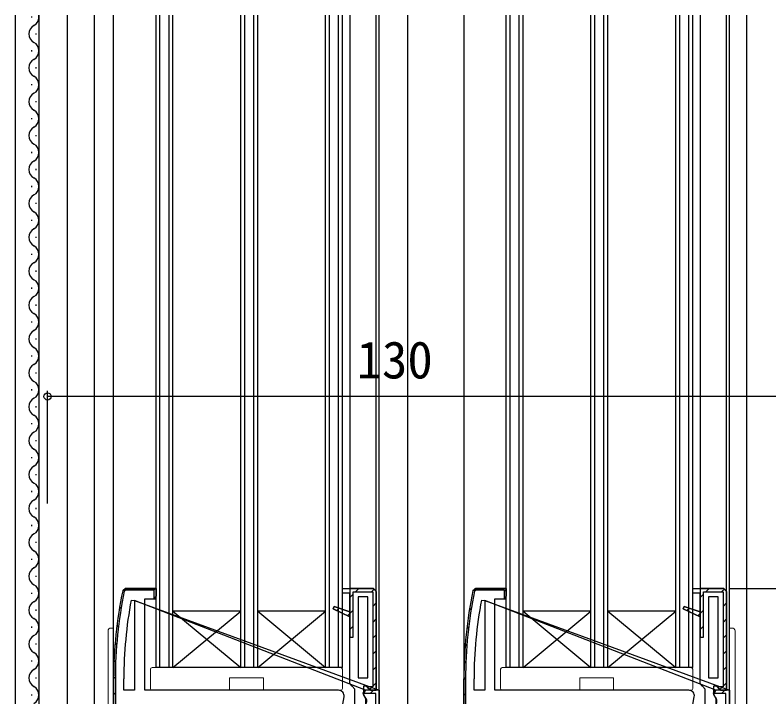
# Model space of a CAD drawing. Units: millimetres, scale not verified. Extents: x -525 to 525, y -783 to 779.
# Drawn here: x -331.1 to -197.7, y 80.1 to 200.8 of the extents above; entities that cross this region are included whole.
import ezdxf
from ezdxf.enums import TextEntityAlignment as Align

# ---------------------------------------------------------------- set-up
doc = ezdxf.new("R2010")
doc.units = ezdxf.units.MM
doc.header["$LTSCALE"] = 4
for name, color, linetype in [('0-2_YKK_11', 7, 'Continuous'), ('0-4_YKK_12', 2, 'Continuous'), ('0-7_YKK_D', 6, 'Continuous')]:
    doc.layers.add(name, color=color, linetype=linetype)
doc.layers.add('0-5_YKK_13', color=4, linetype='Continuous', lineweight=18)
doc.styles.add('ＭＳ ゴシック', font='')
doc.styles.get('ＭＳ ゴシック').set_extended_font_data('MS Gothic')

msp = doc.modelspace()

# ---------------------------------------------------------------- linework, layer by layer
at = {"layer": '0-2_YKK_11'}
for p, q in [((-309.382, 99.026), (-309.082, 99.326)), ((-306.579, 99), (-306.364, 99.215)), ((-270.876, 98.726), (-270.276, 99.326)), ((-268.048, 98.726), (-267.486, 99.288)), ((-250.079, 98.932), (-249.697, 99.314)), ((-247.157, 99.026), (-246.857, 99.326)), ((-244.482, 98.872), (-244.257, 99.097)), ((-208.876, 98.726), (-208.276, 99.326)), ((-206.048, 98.726), (-205.486, 99.288)), ((-271.877, 97.725), (-271.277, 98.325)), ((-209.877, 97.725), (-209.277, 98.325)), ((-312.67, 95.738), (-312.305, 96.103)), ((-310.572, 97.276), (-309.977, 97.22)), ((-267.777, 96.168), (-267.177, 96.768)), ((-248.572, 97.276), (-247.977, 97.22)), ((-205.777, 96.168), (-205.177, 96.768)), ((-274.195, 95.407), (-273.746, 95.855)), ((-272.266, 94.507), (-271.877, 94.896)), ((-271.877, 94.896), (-271.277, 95.496)), ((-250.713, 95.469), (-250.35, 95.832)), ((-212.195, 95.407), (-211.746, 95.855)), ((-210.266, 94.507), (-209.877, 94.896)), ((-209.877, 94.896), (-209.277, 95.496)), ((-267.777, 93.339), (-267.177, 93.939)), ((-205.777, 93.339), (-205.177, 93.939)), ((-313.135, 92.444), (-312.791, 92.788)), ((-271.877, 92.068), (-271.277, 92.668)), ((-251.165, 92.189), (-250.822, 92.531)), ((-209.877, 92.068), (-209.277, 92.668)), ((-267.777, 90.511), (-267.177, 91.111)), ((-205.777, 90.511), (-205.177, 91.111)), ((-313.444, 89.307), (-313.117, 89.634)), ((-267.777, 87.682), (-267.177, 88.282)), ((-251.463, 89.063), (-251.137, 89.389)), ((-205.777, 87.682), (-205.177, 88.282)), ((-313.619, 86.303), (-313.306, 86.616)), ((-267.777, 84.854), (-267.177, 85.454)), ((-251.628, 86.069), (-251.316, 86.381)), ((-205.777, 84.854), (-205.177, 85.454)), ((-313.677, 83.417), (-313.376, 83.718)), ((-313.377, 83.326), (-313.377, 38.326)), ((-251.677, 83.192), (-251.377, 83.492)), ((-251.377, 83.326), (-251.377, 38.326)), ((-268.416, 81.387), (-267.877, 81.926)), ((-267.777, 82.026), (-267.177, 82.626)), ((-206.416, 81.387), (-205.877, 81.926)), ((-205.777, 82.026), (-205.177, 82.626)), ((-313.677, 80.589), (-313.377, 80.889)), ((-268.285, 80.726), (-267.685, 81.326)), ((-266.677, 81.326), (-266.677, 38.326)), ((-251.677, 80.363), (-251.377, 80.663)), ((-206.06, 80.726), (-205.46, 81.326)), ((-204.677, 81.326), (-204.677, 38.326))]:
    msp.add_line(p, q, dxfattribs=at)
for points in [[(-273.877, 81.326), (-308.177, 81.326), (-308.177, 97.526), (-306.177, 97.526), (-306.177, 99.326), (-311.59, 99.326), (-312.08, 98.927)], [(-312.08, 98.927), (-311.59, 99.326), (-306.177, 99.326), (-306.177, 98.026), (-306.477, 97.567), (-306.477, 99.026), (-311.59, 99.026), (-311.786, 98.866)], [(-270.977, 78.826), (-270.977, 81.531), (-271.427, 82.028), (-271.877, 82.526), (-271.877, 94.326), (-274.844, 95.709), (-274.657, 96.171), (-271.877, 95.208), (-271.877, 98.526), (-273.177, 98.526), (-273.177, 99.326), (-271.877, 99.326), (-271.877, 98.526), (-273.177, 98.526), (-273.177, 99.326), (-267.677, 99.326), (-267.177, 98.826), (-267.677, 99.326), (-271.877, 99.326), (-271.877, 90.726), (-271.277, 90.726), (-271.277, 98.726), (-267.777, 98.726), (-267.777, 81.926), (-268.747, 81.926), (-268.673, 81.763), (-268.177, 81.326), (-267.177, 81.326)], [(-267.177, 81.326), (-267.177, 98.826), (-267.177, 81.326)], [(-211.877, 81.326), (-246.177, 81.326), (-246.177, 97.526), (-244.177, 97.526), (-244.177, 99.326), (-249.59, 99.326), (-250.08, 98.927)], [(-250.08, 98.927), (-249.59, 99.326), (-244.177, 99.326), (-244.177, 98.026), (-244.477, 97.567), (-244.477, 99.026), (-249.59, 99.026), (-249.786, 98.866)], [(-208.977, 78.826), (-208.977, 81.531), (-209.427, 82.028), (-209.877, 82.526), (-209.877, 94.326), (-212.844, 95.709), (-212.657, 96.171), (-209.877, 95.208), (-209.877, 98.526), (-211.177, 98.526), (-211.177, 99.326), (-209.877, 99.326), (-209.877, 98.526), (-211.177, 98.526), (-211.177, 99.326), (-205.677, 99.326), (-205.177, 98.826), (-205.677, 99.326), (-209.877, 99.326), (-209.877, 90.726), (-209.277, 90.726), (-209.277, 98.726), (-205.777, 98.726), (-205.777, 81.926), (-206.747, 81.926), (-206.673, 81.763), (-206.177, 81.326), (-205.177, 81.326)], [(-205.177, 81.326), (-205.177, 98.826), (-205.177, 81.326)], [(-309.977, 97.22), (-309.977, 81.326), (-311.877, 81.326), (-311.877, 83.326)], [(-266.677, 38.326), (-266.677, 81.326), (-269.077, 81.326), (-309.977, 97.22), (-266.677, 81.326)], [(-247.977, 97.22), (-247.977, 81.326), (-249.877, 81.326), (-249.877, 83.326)], [(-204.677, 38.326), (-204.677, 81.326), (-207.077, 81.326), (-247.977, 97.22), (-204.677, 81.326)], [(-313.677, 38.326), (-313.677, 83.326), (-313.677, 38.326)], [(-251.677, 38.326), (-251.677, 83.326), (-251.677, 38.326)], [(-267.177, 81.326), (-268.177, 81.326), (-268.673, 81.763), (-268.971, 82.026), (-269.477, 82.026), (-269.477, 80.621), (-269.277, 80.221)], [(-205.177, 81.326), (-206.177, 81.326), (-206.673, 81.763), (-206.971, 82.026), (-207.477, 82.026), (-207.477, 80.621), (-207.277, 80.221)], [(-281.677, 38.326), (-281.677, 40.026), (-281.077, 40.026), (-281.077, 37.926), (-267.277, 37.926), (-267.277, 80.726), (-269.567, 80.726), (-269.077, 81.326), (-269.501, 80.561), (-269.077, 79.882), (-269.077, 74.526), (-273.884, 74.526), (-272.892, 80.152)], [(-219.677, 38.326), (-219.677, 40.026), (-219.077, 40.026), (-219.077, 37.926), (-205.277, 37.926), (-205.277, 80.726), (-207.567, 80.726), (-207.077, 81.326), (-207.501, 80.561), (-207.077, 79.882), (-207.077, 74.526), (-211.884, 74.526), (-210.892, 80.152)]]:
    msp.add_lwpolyline(points, dxfattribs=at)
for points in [[(-268.677, 83.526), (-268.677, 97.826), (-270.377, 97.826), (-270.377, 83.526)], [(-206.677, 83.526), (-206.677, 97.826), (-208.377, 97.826), (-208.377, 83.526)], [(-274.844, 95.709), (-271.877, 94.326), (-271.877, 95.208), (-274.657, 96.171)], [(-212.844, 95.709), (-209.877, 94.326), (-209.877, 95.208), (-212.657, 96.171)]]:
    msp.add_lwpolyline(points, close=True, dxfattribs=at)
for centre, radius, start, end in [((-236.677, 83.326), 77, 168.31011, 180), ((-236.677, 83.326), 77, 168.31011, 180), ((-236.677, 83.326), 76.7, 168.31012, 180), ((-174.677, 83.326), 77, 168.31011, 180), ((-174.677, 83.326), 77, 168.31011, 180), ((-174.677, 83.326), 76.7, 168.31012, 180), ((-236.677, 83.326), 75.2, 169.30948, 180.00001), ((-174.677, 83.326), 75.2, 169.30948, 180.00001), ((-273.877, 80.326), 1, 350.00002, 90), ((-269.877, 79.421), 1, 322.00002, 53.13011), ((-211.877, 80.326), 1, 350.00002, 90), ((-207.877, 79.421), 1, 322.00002, 53.13011)]:
    msp.add_arc(centre, radius, start, end, dxfattribs=at)
at = {"layer": '0-4_YKK_12'}
for p, q in [((-331.127, 200.826), (-331.127, 36.326)), ((-328.169, 200.391), (-328.169, 200.591)), ((-326.927, 200.826), (-326.927, 71.826)), ((-321.927, 200.826), (-321.927, 71.826)), ((-317.127, 200.826), (-317.127, 36.326)), ((-313.677, 83.326), (-313.677, 200.826)), ((-305.477, 85.326), (-305.477, 200.826)), ((-303.877, 85.326), (-303.877, 200.826)), ((-303.177, 85.326), (-303.177, 200.826)), ((-291.177, 85.326), (-291.177, 200.826)), ((-290.477, 85.326), (-290.477, 200.826)), ((-288.877, 85.326), (-288.877, 200.826)), ((-288.177, 85.326), (-288.177, 200.826)), ((-276.177, 85.326), (-276.177, 200.826)), ((-275.477, 85.326), (-275.477, 200.826)), ((-273.877, 85.326), (-273.877, 200.826)), ((-273.177, 85.326), (-273.177, 200.826)), ((-271.877, 200.826), (-271.877, 99.326)), ((-267.177, 98.826), (-267.177, 200.826)), ((-266.677, 80.826), (-266.677, 200.826)), ((-261.677, 200.826), (-261.677, 56.326)), ((-251.677, 200.826), (-251.677, 83.326)), ((-244.177, 85.326), (-244.177, 200.826)), ((-243.477, 85.326), (-243.477, 200.826)), ((-241.877, 85.326), (-241.877, 200.826)), ((-241.177, 85.326), (-241.177, 200.826)), ((-229.177, 85.326), (-229.177, 200.826)), ((-228.477, 85.326), (-228.477, 200.826)), ((-226.877, 85.326), (-226.877, 200.826)), ((-226.177, 85.326), (-226.177, 200.826)), ((-214.177, 85.326), (-214.177, 200.826)), ((-213.477, 85.326), (-213.477, 200.826)), ((-211.877, 85.326), (-211.877, 200.826)), ((-211.177, 85.326), (-211.177, 200.826)), ((-209.877, 200.826), (-209.877, 99.326)), ((-205.177, 98.826), (-205.177, 200.826)), ((-204.677, 80.826), (-204.677, 200.826)), ((-201.677, 200.826), (-201.677, 41.826)), ((-327.409, 197.391), (-327.409, 197.591)), ((-328.169, 194.391), (-328.169, 194.591)), ((-327.409, 191.391), (-327.409, 191.591)), ((-328.169, 188.391), (-328.169, 188.591)), ((-327.409, 185.391), (-327.409, 185.591)), ((-328.169, 182.391), (-328.169, 182.591)), ((-327.409, 179.391), (-327.409, 179.591)), ((-328.169, 176.391), (-328.169, 176.591)), ((-327.409, 173.391), (-327.409, 173.591)), ((-328.169, 170.391), (-328.169, 170.591)), ((-327.409, 167.391), (-327.409, 167.591)), ((-328.169, 164.391), (-328.169, 164.591)), ((-327.409, 161.391), (-327.409, 161.591)), ((-328.169, 158.391), (-328.169, 158.591)), ((-327.409, 155.391), (-327.409, 155.591)), ((-328.169, 152.391), (-328.169, 152.591)), ((-327.409, 149.391), (-327.409, 149.591)), ((-328.169, 146.391), (-328.169, 146.591)), ((-327.409, 143.391), (-327.409, 143.591)), ((-328.169, 140.391), (-328.169, 140.591)), ((-327.409, 137.391), (-327.409, 137.591)), ((-328.169, 134.391), (-328.169, 134.591)), ((-327.409, 131.391), (-327.409, 131.591)), ((-328.169, 128.391), (-328.169, 128.591)), ((-327.409, 125.391), (-327.409, 125.591)), ((-328.169, 122.391), (-328.169, 122.591)), ((-327.409, 119.391), (-327.409, 119.591)), ((-328.169, 116.391), (-328.169, 116.591)), ((-327.409, 113.391), (-327.409, 113.591)), ((-328.169, 110.391), (-328.169, 110.591)), ((-327.409, 107.391), (-327.409, 107.591)), ((-328.169, 104.391), (-328.169, 104.591)), ((-327.409, 101.391), (-327.409, 101.591)), ((-328.169, 98.391), (-328.169, 98.591)), ((-327.409, 95.391), (-327.409, 95.591)), ((-303.177, 85.326), (-291.177, 95.326)), ((-276.177, 95.326), (-288.177, 95.326)), ((-288.177, 95.326), (-276.177, 85.326)), ((-288.177, 85.326), (-276.177, 95.326)), ((-241.177, 85.326), (-229.177, 95.326)), ((-214.177, 95.326), (-226.177, 95.326)), ((-226.177, 95.326), (-214.177, 85.326)), ((-226.177, 85.326), (-214.177, 95.326)), ((-328.169, 92.391), (-328.169, 92.591)), ((-327.409, 89.391), (-327.409, 89.591)), ((-328.169, 86.391), (-328.169, 86.591)), ((-211.177, 85.326), (-244.177, 85.326)), ((-327.409, 83.391), (-327.409, 83.591)), ((-328.169, 80.391), (-328.169, 80.591))]:
    msp.add_line(p, q, dxfattribs=at)
for points in [[(-273.177, 85.326), (-306.177, 85.326), (-306.177, 200.826)], [(-291.177, 95.326), (-303.177, 95.326), (-291.177, 85.326)], [(-229.177, 95.326), (-241.177, 95.326), (-229.177, 85.326)]]:
    msp.add_lwpolyline(points, dxfattribs=at)
for centre, start, end in [((-328.627, 200.491), 299.20254, 11.22364), ((-326.95, 197.491), 119.20254, 240.79746), ((-328.627, 194.491), 299.20254, 60.79746), ((-326.95, 191.491), 119.20254, 240.79746), ((-328.627, 188.491), 299.20254, 60.79746), ((-326.95, 185.491), 119.20254, 240.79746), ((-328.627, 182.491), 299.20254, 60.79746), ((-326.95, 179.491), 119.20254, 240.79746), ((-328.627, 176.491), 299.20254, 60.79746), ((-326.95, 173.491), 119.20254, 240.79746), ((-328.627, 170.491), 299.20254, 60.79746), ((-326.95, 167.491), 119.20254, 240.79746), ((-328.627, 164.491), 299.20254, 60.79746), ((-326.95, 161.491), 119.20254, 240.79746), ((-328.627, 158.491), 299.20254, 60.79746), ((-326.95, 155.491), 119.20254, 240.79746), ((-328.627, 152.491), 299.20254, 60.79746), ((-326.95, 149.491), 119.20254, 240.79746), ((-328.627, 146.491), 299.20254, 60.79746), ((-326.95, 143.491), 119.20254, 240.79746), ((-328.627, 140.491), 299.20254, 60.79746), ((-326.95, 137.491), 119.20254, 240.79746), ((-328.627, 134.491), 299.20254, 60.79746), ((-326.95, 131.491), 119.20254, 240.79746), ((-328.627, 128.491), 299.20254, 60.79746), ((-326.95, 125.491), 119.20254, 240.79746), ((-328.627, 122.491), 299.20254, 60.79746), ((-326.95, 119.491), 119.20254, 240.79746), ((-328.627, 116.491), 299.20254, 60.79746), ((-326.95, 113.491), 119.20254, 240.79746), ((-328.627, 110.491), 299.20254, 60.79746), ((-326.95, 107.491), 119.20254, 240.79746), ((-328.627, 104.491), 299.20254, 60.79746), ((-326.95, 101.491), 119.20254, 240.79746), ((-328.627, 98.491), 299.20254, 60.79746), ((-326.95, 95.491), 119.20254, 240.79746), ((-328.627, 92.491), 299.20254, 60.79746), ((-326.95, 89.491), 119.20254, 240.79746), ((-328.627, 86.491), 299.20254, 60.79746), ((-326.95, 83.491), 119.20254, 240.79746), ((-328.627, 80.491), 299.20254, 60.79746)]:
    msp.add_arc(centre, 1.718, start, end, dxfattribs=at)
at = {"layer": '0-5_YKK_13'}
for p, q in [((-314.177, 92.326), (-313.677, 92.326)), ((-204.177, 92.326), (-204.677, 92.326)), ((-314.677, 37.126), (-314.677, 91.826)), ((-203.677, 37.126), (-203.677, 91.826)), ((-307.177, 81.626), (-307.177, 84.917)), ((-306.846, 85.326), (-306.877, 85.326)), ((-273.508, 85.326), (-306.846, 85.326)), ((-273.477, 85.326), (-273.508, 85.326)), ((-273.177, 85.026), (-273.177, 84.999)), ((-273.177, 84.999), (-273.177, 84.917)), ((-273.177, 84.917), (-273.177, 81.626)), ((-245.177, 81.626), (-245.177, 84.917)), ((-244.846, 85.326), (-244.877, 85.326)), ((-211.508, 85.326), (-244.846, 85.326)), ((-211.477, 85.326), (-211.508, 85.326)), ((-211.177, 85.026), (-211.177, 84.999)), ((-211.177, 84.999), (-211.177, 84.917)), ((-211.177, 84.917), (-211.177, 81.626)), ((-287.177, 83.526), (-293.177, 83.526)), ((-293.177, 83.526), (-287.177, 83.526)), ((-287.177, 81.326), (-287.177, 83.526)), ((-225.177, 83.526), (-231.177, 83.526)), ((-231.177, 83.526), (-225.177, 83.526)), ((-225.177, 81.326), (-225.177, 83.526)), ((-305.377, 81.326), (-306.877, 81.326)), ((-305.377, 81.326), (-293.477, 81.326)), ((-286.877, 81.326), (-287.177, 81.326)), ((-286.877, 81.326), (-274.977, 81.326)), ((-273.477, 81.326), (-274.977, 81.326)), ((-243.377, 81.326), (-244.877, 81.326)), ((-243.377, 81.326), (-231.477, 81.326)), ((-224.877, 81.326), (-225.177, 81.326)), ((-224.877, 81.326), (-212.977, 81.326)), ((-211.477, 81.326), (-212.977, 81.326))]:
    msp.add_line(p, q, dxfattribs=at)
for points in [[(-204.677, 91.826), (-204.677, 37.326), (-205.177, 37.326)], [(-307.177, 84.917), (-307.177, 84.999), (-307.177, 85.026)], [(-245.177, 84.917), (-245.177, 84.999), (-245.177, 85.026)], [(-293.177, 83.526), (-293.177, 81.326), (-293.477, 81.326)], [(-231.177, 83.526), (-231.177, 81.326), (-231.477, 81.326)]]:
    msp.add_lwpolyline(points, dxfattribs=at)
for centre, radius, start, end in [((-314.177, 91.826), 0.5, 90, 180), ((-204.177, 91.826), 0.5, 0, 90), ((-306.877, 85.026), 0.3, 90, 180), ((-273.477, 85.026), 0.3, 0, 90), ((-244.877, 85.026), 0.3, 90, 180), ((-211.477, 85.026), 0.3, 0, 90), ((-306.877, 81.626), 0.3, 180, 270), ((-273.477, 81.626), 0.3, 270, 0), ((-244.877, 81.626), 0.3, 180, 270), ((-211.477, 81.626), 0.3, 270, 0)]:
    msp.add_arc(centre, radius, start, end, dxfattribs=at)
at = {"layer": '0-7_YKK_D'}
for p, q in [((-325.377, 114.382), (-325.377, 134.326)), ((-195.377, 133.326), (-325.377, 133.326)), ((-204.677, 99.326), (-71.377, 99.326))]:
    msp.add_line(p, q, dxfattribs=at)
msp.add_circle((-325.377, 133.326), 0.637, dxfattribs=at)

# ---------------------------------------------------------------- texts
at = {"layer": '0-7_YKK_D', "style": 'ＭＳ ゴシック'}
msp.add_text('130', height=6.598, dxfattribs=at).set_placement((-270.655, 134.526), align=Align.BOTTOM_LEFT)

doc.saveas('drawing.dxf')
